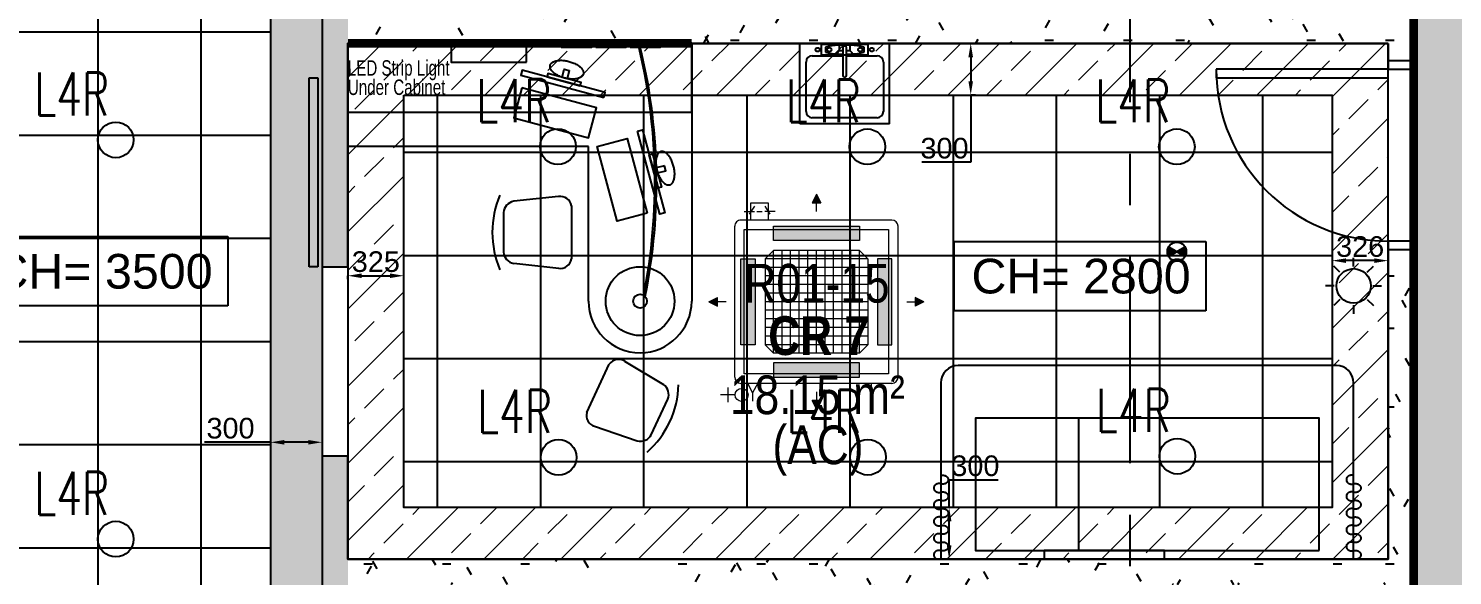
# Model space of a CAD drawing. Header units: millimetres. Extents: x -92759 to 184353, y -15225 to 86714.
# Drawn here: x -59541 to -51258, y 64246 to 67428 of the extents above; entities that cross this region are included whole.
import ezdxf

# ---------------------------------------------------------------- set-up
doc = ezdxf.new("R2010")
doc.units = ezdxf.units.MM
for name, pattern in [('HIDDEN', [0.375, 0.25, -0.125]), ('IDA - Grid Line', [2100, 1200, -300, 300, -300]), ('IMPORT-ACAD_ISO12W100', [3150, 1800, -450, 0, -450, 0, -450])]:
    doc.linetypes.add(name, pattern=pattern)
doc.layers.get('Defpoints').update_dxf_attribs({"color": 8})
for name, color, linetype in [('0-1', 9, 'Continuous'), ('0-Motion Sensor', 1, 'Continuous'), ('A-_DOOR----_E', 8, 'Continuous'), ('A-_ROOMNAME_A', 8, 'Continuous'), ('A-_WALL----_H-1', 9, 'Continuous'), ('A-_WALLPRTN_E', 8, 'Continuous'), ('A-PATT-CONC', 8, 'Continuous'), ('AAG_Dimension', 7, 'Continuous'), ('E-_LITG _ CKT -DB', 1, 'HIDDEN'), ('E-legend', 1, 'Continuous'), ('HF', 7, 'Continuous'), ('HF Text', 7, 'Continuous'), ('M-ACMV_FCU', 5, 'Continuous'), ('PDF_M-_ACON----_E-N', 7, 'Continuous')]:
    doc.layers.add(name, color=color, linetype=linetype)
for name, color, linetype, true_color in [('1599_FURN_RHH_BLK8 _NEW__1ST STY_dwg _2_-1', 7, 'Continuous', 0xaaaaaa), ('A-_DETA----_E-6', 7, 'Continuous', 0x969696), ('A-_DETA----_ED-2', 1, 'Continuous', 0xff0000), ('A-_FURN--1', 7, 'Continuous', 0xaaaaaa), ('A-_FURN--2', 7, 'IMPORT-ACAD_ISO12W100', 0xaaaaaa), ('A-_FURN--3', 7, 'Continuous', 0xaaaaaa), ('A-_FURN--4', 7, 'Continuous', 0xaaaaaa), ('A-_FURN_HIDDEN-1', 7, 'Continuous', 0xaaaaaa), ('CURTAIN-1', 7, 'Continuous', 0xaaaaaa), ('E-_FIREALAM_E-1', 1, 'Continuous', 0xff0000), ('S-_ANOTGRID_E-1', 9, 'IDA - Grid Line', 0x808080)]:
    doc.layers.add(name, color=color, linetype=linetype, true_color=true_color)
for name, color, linetype, lineweight in [('A--', 134, '500-1-RP', 25), ('HFI 9MM FPB', 94, 'Continuous', 5), ('M-ACMV_CDP', 190, 'DRAIN_PIPE', 25), ('M-ACMV_FCU-1', 86, 'Continuous', 9), ('M-ACMV_PWR', 1, 'REFRIGERANT', 25), ('M-ACMV_REF_PIPE', 134, '500-1-RP', 25), ('M-ACMV_VCD', 7, 'Continuous', 25)]:
    doc.layers.add(name, color=color, linetype=linetype, lineweight=lineweight)
doc.styles.add('Arial', font='arial.ttf')
doc.styles.add('Arial Narrow_2', font='ARIALN.TTF', dxfattribs={"height": 225})
doc.styles.add('Arial Narrow_B_1', font='ARIALNB.TTF', dxfattribs={"height": 300})
doc.styles.add('Arial_4', font='arial.ttf', dxfattribs={"height": 1.8})
doc.styles.add('Simplex', font='simplex_.ttf', dxfattribs={"width": 0.7, "height": 450})
doc.styles.get("Standard").update_dxf_attribs({"font": 'arial.ttf'})
doc.linetypes.add('500-1-RP', pattern='A,0.75,-0.5,0.75,-0.5,0.75,-0.5,0.75,-1.7,["RP",Standard,S=1,R=0,X=-1,Y=-0.5],-1.7', length=7.9)
doc.linetypes.add('DRAIN_PIPE', pattern='A,0.5,-0.2,["D",Standard,S=0.1,R=0,X=-0.1,Y=-0.05],-0.25', length=0.95)
doc.linetypes.add('REFRIGERANT', pattern='A,15,-5.08,["R",Standard,S=2.54,R=0,X=-2.54,Y=-1.27],-5.08', length=25.16)
doc.dimstyles.get("Standard").update_dxf_attribs({"dimtxt": 0.18, "dimasz": 0.18, "dimexe": 0.18, "dimexo": 0.0625, "dimgap": 0.09, "dimtad": 0, "dimtih": 1, "dimtoh": 1, "dimdec": 4, "dimzin": 0, "dimdsep": 46, "dimtxsty": 'Standard', "dimcen": 0.09, "dimadec": 0, "dimazin": 0, "dimtfac": 1, "dimtdec": 4, "dimtofl": 0, "dimtmove": 0, "dimatfit": 3, "dimfxl": 1, "dimtolj": 1, "dimtzin": 0, "dimarcsym": 0})
pattern_1 = [(0, (-11870.95, 40538.29), (609.6, 152.4), [50.292, -406.908, 50.292, -406.908, -2438.4]), (0, (-11870.95, 40538.29), (609.6, 152.4), [-914.4, 50.292, -864.108, 50.292, -406.908, -1066.8]), (0, (-11870.95, 40538.29), (609.6, 152.4), [-2286, 50.292, -254.508, 50.292, -711.708]), (120, (-11642.35, 40614.49), (-436.7823, 451.7291), [50.292, -406.908, 50.292, -406.908, -2438.4]), (120, (-11642.35, 40614.49), (-436.7823, 451.7291), [-914.4, 50.292, -864.108, 50.292, -406.908, -1066.8]), (120, (-11642.35, 40614.49), (-436.7823, 451.7291), [-2286, 50.292, -254.508, 50.292, -711.708]), (240, (-11566.15, 40919.29), (-172.8177, -604.1291), [50.292, -406.908, 50.292, -406.908, -2438.4]), (240, (-11566.15, 40919.29), (-172.8177, -604.1291), [-914.4, 50.292, -864.108, 50.292, -406.908, -1066.8]), (240, (-11566.15, 40919.29), (-172.8177, -604.1291), [-2286, 50.292, -254.508, 50.292, -711.708])]

# ---------------------------------------------------------------- blocks, each defined once
blk = doc.blocks.new('IDA - Strobe Light - IDA - Strobe Light-8826107-BLK8_RHH_1ST STOREY PLAN')
at = {"layer": 'A-_DETA----_ED-2'}
for p, q in [((0, 312.5), (0, 362.5)), ((-79.5, 279.5), (-114.9, 314.9)), ((79.5, 279.5), (114.9, 314.9)), ((-112.5, 200), (-162.5, 200)), ((112.5, 200), (162.5, 200)), ((-79.5, 120.5), (-114.9, 85.1)), ((0, 87.5), (0, 37.5)), ((79.5, 120.5), (114.9, 85.1))]:
    blk.add_line(p, q, dxfattribs=at)
blk.add_circle((0, 200), 100, dxfattribs=at)
blk = doc.blocks.new('IDA - F - Single - Swing1 - 1100L X 2200H -TD-03-10510367-BLK8_RHH_1ST STOREY PLAN')
at = {"layer": 'A-_DOOR----_E'}
for p, q in [((500, 1075), (450, 1075)), ((450, 1075), (450, 75)), ((500, 75), (500, 1075)), ((-500, 75), (-550, 75)), ((-500, -75), (-500, 75)), ((450, 75), (500, 75)), ((550, 75), (500, 75)), ((500, 75), (500, -75)), ((-550, -75), (-500, -75)), ((500, -75), (550, -75))]:
    blk.add_line(p, q, dxfattribs=at)
blk.add_arc((500, 75), 1000, 90, 180, dxfattribs=at)
blk = doc.blocks.new('One-Pane_Sliding_Door_4854 - B8-SD04 1100x2200-10511347-BLK8_RHH_1ST STOREY PLAN')
at = {"layer": 'A-_DOOR----_E'}
for p, q in [((-1650, -150), (-1650, -100)), ((-1650, -100), (-550, -100)), ((-550, -150), (-1650, -150)), ((-550, -100), (-550, -150))]:
    blk.add_line(p, q, dxfattribs=at)
blk = doc.blocks.new('1599_FURN_RHH_BLK8 _NEW__1ST STY_dwg_CURTAIN-10346288-BLK8_RHH_1ST STOREY PLAN')
at = {"layer": 'CURTAIN-1'}
for points, weights in [([(364562.6, -316988.1), (364557, -316988.1), (364551.8, -316989.6)], [1, 0.931303290714, 0.894831553285]), ([(364593.9, -317013.9), (364593.9, -316988.1), (364562.6, -316988.1)], [1, 0.707106781187, 1]), ([(364509.6, -317062.5), (364509.6, -317036.7), (364540.9, -317036.7)], [1, 0.707106781187, 1]), ([(364540.9, -317088.4), (364509.6, -317088.4), (364509.6, -317062.5)], [1, 0.707106781187, 1]), ([(364540.9, -317036.7), (364546.5, -317036.7), (364551.8, -317038.2)], [1, 0.931303290589, 0.894831553152]), ([(364551.8, -317038.2), (364557, -317039.8), (364562.6, -317039.8)], [0.894831553151, 0.931303290588, 1]), ([(364562.6, -317039.8), (364593.9, -317039.8), (364593.9, -317013.9)], [1, 0.707106781187, 1]), ([(364509.6, -317159.7), (364509.6, -317133.8), (364540.9, -317133.8)], [1, 0.707106781187, 1]), ([(364540.9, -317185.6), (364509.6, -317185.6), (364509.6, -317159.7)], [1, 0.707106781187, 1]), ([(364551.8, -317086.8), (364546.5, -317088.4), (364540.9, -317088.4)], [0.894831553149, 0.931303290586, 1]), ([(364540.9, -317133.8), (364546.5, -317133.8), (364551.8, -317135.4)], [1, 0.931303290587, 0.894831553151]), ([(364562.6, -317085.3), (364557, -317085.3), (364551.8, -317086.8)], [1, 0.931303290589, 0.894831553152]), ([(364551.8, -317135.4), (364557, -317137), (364562.6, -317137)], [0.894831553149, 0.931303290586, 1]), ([(364593.9, -317111.1), (364593.9, -317085.3), (364562.6, -317085.3)], [1, 0.707106781187, 1]), ([(364562.6, -317137), (364593.9, -317137), (364593.9, -317111.1)], [1, 0.707106781187, 1]), ([(364509.6, -317256.9), (364509.6, -317231), (364540.9, -317231)], [1, 0.707106781187, 1]), ([(364551.8, -317184), (364546.5, -317185.6), (364540.9, -317185.6)], [0.89483155315, 0.931303290587, 1]), ([(364540.9, -317231), (364546.5, -317231), (364551.8, -317232.6)], [1, 0.931303290587, 0.894831553151]), ([(364562.6, -317182.4), (364557, -317182.4), (364551.8, -317184)], [1, 0.931303290587, 0.894831553151]), ([(364551.8, -317232.6), (364557, -317234.2), (364562.6, -317234.2)], [0.89483155315, 0.931303290586, 1]), ([(364593.9, -317208.3), (364593.9, -317182.4), (364562.6, -317182.4)], [1, 0.707106781187, 1]), ([(364562.6, -317234.2), (364593.9, -317234.2), (364593.9, -317208.3)], [1, 0.707106781187, 1]), ([(364540.9, -317282.8), (364509.6, -317282.8), (364509.6, -317256.9)], [1, 0.707106781187, 1]), ([(364509.6, -317354.1), (364509.6, -317328.2), (364540.9, -317328.2)], [1, 0.707106781187, 1]), ([(364551.8, -317281.2), (364546.5, -317282.8), (364540.9, -317282.8)], [0.894831553151, 0.931303290587, 1]), ([(364540.9, -317328.2), (364546.5, -317328.2), (364551.8, -317329.8)], [1, 0.931303290716, 0.894831553287]), ([(364562.6, -317279.6), (364557, -317279.6), (364551.8, -317281.2)], [1, 0.931303290588, 0.894831553151]), ([(364593.9, -317305.5), (364593.9, -317279.6), (364562.6, -317279.6)], [1, 0.707106781187, 1]), ([(364562.6, -317331.4), (364593.9, -317331.4), (364593.9, -317305.5)], [1, 0.707106781187, 1]), ([(364540.9, -317380), (364509.6, -317380), (364509.6, -317354.1)], [1, 0.707106781187, 1]), ([(364551.8, -317378.4), (364546.5, -317380), (364540.9, -317380)], [0.894831553151, 0.931303290587, 1]), ([(364551.8, -317329.8), (364557, -317331.4), (364562.6, -317331.4)], [0.89483155315, 0.931303290587, 1]), ([(364562.6, -317376.8), (364557, -317376.8), (364551.8, -317378.4)], [1, 0.931303290587, 0.89483155315]), ([(364593.9, -317402.7), (364593.9, -317376.8), (364562.6, -317376.8)], [1, 0.707106781187, 1]), ([(364562.6, -317428.6), (364593.9, -317428.6), (364593.9, -317402.7)], [1, 0.707106781187, 1]), ([(364509.6, -317451.3), (364509.6, -317425.4), (364540.9, -317425.4)], [1, 0.707106781187, 1]), ([(364540.9, -317477.2), (364509.6, -317477.2), (364509.6, -317451.3)], [1, 0.707106781187, 1]), ([(364540.9, -317425.4), (364546.5, -317425.4), (364551.8, -317427)], [1, 0.931303290587, 0.894831553151]), ([(364551.8, -317475.6), (364546.5, -317477.2), (364540.9, -317477.2)], [0.894831553151, 0.931303290587, 1]), ([(364551.8, -317427), (364557, -317428.6), (364562.6, -317428.6)], [0.89483155315, 0.931303290587, 1])]:
    blk.add_rational_spline(points, weights, degree=2, dxfattribs=at)
blk = doc.blocks.new('1599_FURN_RHH_BLK8 _NEW__1ST STY_dwg_CURTAIN-10346287-BLK8_RHH_1ST STOREY PLAN')
at = {"layer": 'CURTAIN-1'}
for points, weights in [([(364562.6, -316988.1), (364557, -316988.1), (364551.8, -316989.6)], [1, 0.931303290714, 0.894831553285]), ([(364593.9, -317013.9), (364593.9, -316988.1), (364562.6, -316988.1)], [1, 0.707106781187, 1]), ([(364509.6, -317062.5), (364509.6, -317036.7), (364540.9, -317036.7)], [1, 0.707106781187, 1]), ([(364540.9, -317088.4), (364509.6, -317088.4), (364509.6, -317062.5)], [1, 0.707106781187, 1]), ([(364540.9, -317036.7), (364546.5, -317036.7), (364551.8, -317038.2)], [1, 0.931303290589, 0.894831553152]), ([(364551.8, -317038.2), (364557, -317039.8), (364562.6, -317039.8)], [0.894831553151, 0.931303290588, 1]), ([(364562.6, -317039.8), (364593.9, -317039.8), (364593.9, -317013.9)], [1, 0.707106781187, 1]), ([(364509.6, -317159.7), (364509.6, -317133.8), (364540.9, -317133.8)], [1, 0.707106781187, 1]), ([(364540.9, -317185.6), (364509.6, -317185.6), (364509.6, -317159.7)], [1, 0.707106781187, 1]), ([(364551.8, -317086.8), (364546.5, -317088.4), (364540.9, -317088.4)], [0.894831553149, 0.931303290586, 1]), ([(364540.9, -317133.8), (364546.5, -317133.8), (364551.8, -317135.4)], [1, 0.931303290587, 0.894831553151]), ([(364562.6, -317085.3), (364557, -317085.3), (364551.8, -317086.8)], [1, 0.931303290589, 0.894831553152]), ([(364551.8, -317135.4), (364557, -317137), (364562.6, -317137)], [0.894831553149, 0.931303290586, 1]), ([(364593.9, -317111.1), (364593.9, -317085.3), (364562.6, -317085.3)], [1, 0.707106781187, 1]), ([(364562.6, -317137), (364593.9, -317137), (364593.9, -317111.1)], [1, 0.707106781187, 1]), ([(364509.6, -317256.9), (364509.6, -317231), (364540.9, -317231)], [1, 0.707106781187, 1]), ([(364551.8, -317184), (364546.5, -317185.6), (364540.9, -317185.6)], [0.89483155315, 0.931303290587, 1]), ([(364540.9, -317231), (364546.5, -317231), (364551.8, -317232.6)], [1, 0.931303290587, 0.894831553151]), ([(364562.6, -317182.4), (364557, -317182.4), (364551.8, -317184)], [1, 0.931303290587, 0.894831553151]), ([(364551.8, -317232.6), (364557, -317234.2), (364562.6, -317234.2)], [0.89483155315, 0.931303290586, 1]), ([(364593.9, -317208.3), (364593.9, -317182.4), (364562.6, -317182.4)], [1, 0.707106781187, 1]), ([(364562.6, -317234.2), (364593.9, -317234.2), (364593.9, -317208.3)], [1, 0.707106781187, 1]), ([(364540.9, -317282.8), (364509.6, -317282.8), (364509.6, -317256.9)], [1, 0.707106781187, 1]), ([(364509.6, -317354.1), (364509.6, -317328.2), (364540.9, -317328.2)], [1, 0.707106781187, 1]), ([(364551.8, -317281.2), (364546.5, -317282.8), (364540.9, -317282.8)], [0.894831553151, 0.931303290587, 1]), ([(364540.9, -317328.2), (364546.5, -317328.2), (364551.8, -317329.8)], [1, 0.931303290716, 0.894831553287]), ([(364562.6, -317279.6), (364557, -317279.6), (364551.8, -317281.2)], [1, 0.931303290588, 0.894831553151]), ([(364593.9, -317305.5), (364593.9, -317279.6), (364562.6, -317279.6)], [1, 0.707106781187, 1]), ([(364562.6, -317331.4), (364593.9, -317331.4), (364593.9, -317305.5)], [1, 0.707106781187, 1]), ([(364540.9, -317380), (364509.6, -317380), (364509.6, -317354.1)], [1, 0.707106781187, 1]), ([(364551.8, -317378.4), (364546.5, -317380), (364540.9, -317380)], [0.894831553151, 0.931303290587, 1]), ([(364551.8, -317329.8), (364557, -317331.4), (364562.6, -317331.4)], [0.89483155315, 0.931303290587, 1]), ([(364562.6, -317376.8), (364557, -317376.8), (364551.8, -317378.4)], [1, 0.931303290587, 0.89483155315]), ([(364593.9, -317402.7), (364593.9, -317376.8), (364562.6, -317376.8)], [1, 0.707106781187, 1]), ([(364562.6, -317428.6), (364593.9, -317428.6), (364593.9, -317402.7)], [1, 0.707106781187, 1]), ([(364509.6, -317451.3), (364509.6, -317425.4), (364540.9, -317425.4)], [1, 0.707106781187, 1]), ([(364540.9, -317477.2), (364509.6, -317477.2), (364509.6, -317451.3)], [1, 0.707106781187, 1]), ([(364540.9, -317425.4), (364546.5, -317425.4), (364551.8, -317427)], [1, 0.931303290587, 0.894831553151]), ([(364551.8, -317475.6), (364546.5, -317477.2), (364540.9, -317477.2)], [0.894831553151, 0.931303290587, 1]), ([(364551.8, -317427), (364557, -317428.6), (364562.6, -317428.6)], [0.89483155315, 0.931303290587, 1])]:
    blk.add_rational_spline(points, weights, degree=2, dxfattribs=at)
blk = doc.blocks.new('1599_FURN_RHH_BLK8 _NEW__1ST STY_dwg _2_-10346281-BLK8_RHH_1ST STOREY PLAN')
at = {"layer": 'A-_DETA----_E-6'}
for p, q in [((-19576.1, -12468), (-19576.1, -12000)), ((-19576.1, -12000), (-19054.1, -12000)), ((-19450.1, -12004.5), (-19180.1, -12004.5)), ((-19450.1, -12067.5), (-19450.1, -12004.5)), ((-19180.1, -12004.5), (-19180.1, -12067.5)), ((-19054.1, -12468), (-19054.1, -12000)), ((-19504.1, -12072), (-19326.6, -12072)), ((-19180.1, -12067.5), (-19450.1, -12067.5)), ((-19427.6, -12021.5), (-19427.6, -12050.5)), ((-19346.3, -12039.7), (-19346.3, -12013.8)), ((-19326.9, -12042.1), (-19344.4, -12042.1)), ((-19326.6, -12024.6), (-19326.6, -12186.6)), ((-19313.1, -12015.6), (-19317.6, -12015.6)), ((-19304.1, -12186.6), (-19304.1, -12024.6)), ((-19285.9, -12042.1), (-19304.1, -12042.1)), ((-19304.1, -12072), (-19126.1, -12072)), ((-19283.9, -12039.7), (-19283.9, -12013.8)), ((-19202.6, -12050.5), (-19202.6, -12021.5)), ((-19540.1, -12396), (-19540.1, -12108)), ((-19090.1, -12108), (-19090.1, -12396)), ((-19317.6, -12195.6), (-19313.1, -12195.6)), ((-19054.1, -12468), (-19576.1, -12468)), ((-19126.1, -12432), (-19504.1, -12432))]:
    blk.add_line(p, q, dxfattribs=at)
for centre, radius in [((-19472.6, -12036), 11.4), ((-19405.1, -12036), 12.3), ((-19225.1, -12036), 12.3), ((-19157.6, -12036), 11.4)]:
    blk.add_circle(centre, radius, dxfattribs=at)
for centre, radius, start, end in [((-19315.1, -12690.8), 681.5, 90, 94.68764), ((-19315.1, -12690.8), 681.5, 85.31236, 90), ((-19504.1, -12108), 36, 90, 180), ((-19381.9, -12161.7), 147.4, 101.19751, 108.04567), ((-19381.9, -11910.3), 147.4, 251.95433, 258.80249), ((-19341.9, -12363.9), 353.6, 94.68764, 101.19751), ((-19341.9, -11708.1), 353.6, 258.80249, 265.31236), ((-19315.1, -11381.2), 681.5, 265.31236, 269.02956), ((-19335.1, -12066.2), 25.7, 118.44135, 161.98534), ((-19317.6, -12024.6), 9, 90, 180), ((-19313.1, -12024.6), 9, 0, 90), ((-19315.1, -11381.2), 681.5, 270.92126, 274.68764), ((-19295.1, -12066.2), 25.7, 18.01466, 61.55865), ((-19288.3, -12363.9), 353.6, 78.80249, 85.31236), ((-19288.3, -11708.1), 353.6, 274.68764, 281.19751), ((-19248.3, -12161.7), 147.4, 71.95433, 78.80249), ((-19248.3, -11910.3), 147.4, 281.19751, 288.04567), ((-19126.1, -12108), 36, 0, 90), ((-19317.6, -12186.6), 9, 180, 270), ((-19313.1, -12186.6), 9, 270, 0), ((-19504.1, -12396), 36, 180, 270), ((-19126.1, -12396), 36, 270, 0)]:
    blk.add_arc(centre, radius, start, end, dxfattribs=at)
at = {"layer": 'A-_FURN--1', "flags": 128}
for points in [[(-20963.5, -12024.1), (-20963.5, -11999.1), (-20788.5, -11999.1), (-20788.5, -12024.1)], [(-20763.5, -12024.1), (-20763.5, -11999.1), (-20588.5, -11999.1), (-20588.5, -12024.1)], [(-20563.5, -12024.1), (-20563.5, -11999.1), (-20388.5, -11999.1), (-20388.5, -12024.1)]]:
    blk.add_lwpolyline(points, close=True, dxfattribs=at)
at = {"layer": 'A-_FURN--2'}
blk.add_line((-17955.1, -14179.1), (-17955.1, -14949.1), dxfattribs=at)
at = {"layer": 'A-_FURN--3', "flags": 128}
for points in [[(-21165.1, -12109.1), (-21165.1, -11999.1), (-21605.1, -11999.1), (-21605.1, -12109.1)], [(-21193.2, -12258.7), (-21239.8, -12432.6), (-20805.1, -12549.1), (-20758.5, -12375.2)], [(-20464.8, -12987.1), (-20638.6, -13033.7), (-20755.1, -12599.1), (-20581.2, -12552.5)]]:
    blk.add_lwpolyline(points, close=True, dxfattribs=at)
at = {"layer": 'A-_FURN--3'}
for radius in [200, 40]:
    blk.add_circle((-20505.1, -13499.1), radius, dxfattribs=at)
for centre, radius, start, end in [((-23817.2, -12807.1), 3397.5, 348.83263, 13.75823), ((-23727.2, -12810.4), 3317.9, 348.50219, 14.15461)]:
    blk.add_arc(centre, radius, start, end, dxfattribs=at)
at = {"layer": 'A-_FURN--4'}
for p, q in [((-20205.1, -11999.1), (-22205.1, -11999.1)), ((-22205.1, -11999.1), (-22205.1, -12399.1)), ((-22205.1, -11999.1), (-20205.1, -11999.1)), ((-22205.1, -12599.1), (-22205.1, -11999.1)), ((-20205.1, -12399.1), (-20205.1, -11999.1)), ((-20205.1, -11999.1), (-20205.1, -12599.1)), ((-22205.1, -12399.1), (-20205.1, -12399.1)), ((-20805.1, -12599.1), (-22205.1, -12599.1)), ((-20805.1, -13499.1), (-20805.1, -12599.1)), ((-20205.1, -12599.1), (-20205.1, -13499.1)), ((-20979.4, -12890.2), (-21240.6, -12918.2)), ((-21299.5, -12984.1), (-21299.5, -13214.1)), ((-20905.1, -12944.4), (-20905.1, -13253.8)), ((-20977.5, -13308.2), (-21240.6, -13280)), ((-20814.9, -14146.5), (-20684.2, -13866.1)), ((-20595.6, -13847.4), (-20369, -13984.1)), ((-20440.7, -14277.2), (-20343.5, -14068.8)), ((-20770.5, -14227), (-20521.9, -14312))]:
    blk.add_line(p, q, dxfattribs=at)
at = {"layer": 'A-_FURN--4', "flags": 128}
for points in [[(-20716.2, -12314.1), (-20708.5, -12285.1), (-21191.4, -12155.7), (-21199.2, -12184.6)], [(-20853.4, -12246.3), (-20848.2, -12226.9), (-21041.4, -12175.2), (-21046.6, -12194.5)], [(-20917.4, -12156.6), (-20930.3, -12204.9), (-20959.3, -12197.2), (-20946.3, -12148.9)], [(-20520.1, -12510.2), (-20491.1, -12502.4), (-20361.7, -12985.4), (-20390.7, -12993.2)], [(-20452.3, -12647.3), (-20433, -12642.2), (-20381.2, -12835.3), (-20400.5, -12840.5)], [(-20362.7, -12711.3), (-20411, -12724.3), (-20403.2, -12753.2), (-20354.9, -12740.3)], [(-16555.1, -14949.1), (-16555.1, -14179.1), (-18555.1, -14179.1), (-18555.1, -14949.1)], [(-18155.1, -14999.1), (-17455.1, -14999.1), (-17455.1, -14949.1), (-18155.1, -14949.1)]]:
    blk.add_lwpolyline(points, close=True, dxfattribs=at)
at = {"layer": 'A-_FURN--4'}
for centre, radius, start, end in [((-20817.4, -13099.1), 547.7, 156.66493, 203.33507), ((-21228, -12988.7), 71.6, 100.11571, 176.30497), ((-20970, -12955.2), 65.8, 9.51542, 98.26494), ((-21228, -13209.4), 71.6, 183.69503, 259.88429), ((-20970, -13242.9), 65.8, 261.73506, 350.48458), ((-20505.1, -13499.1), 300, 180, 0), ((-20630, -13903.4), 65.8, 56.73506, 145.48458), ((-20829, -13969.2), 547.7, 311.66493, 358.33507), ((-20410.2, -14042.7), 71.6, 338.69503, 54.88429), ((-20751.6, -14164.1), 65.8, 164.51542, 253.26494), ((-20503.5, -14242.8), 71.6, 255.11571, 331.30497)]:
    blk.add_arc(centre, radius, start, end, dxfattribs=at)
for points in [[(-20944.8, -12201.1), (-21041.4, -12175.2), (-21028.4, -12126.9)], [(-21028.4, -12126.9), (-21015.5, -12078.6), (-20918.9, -12104.5)], [(-20918.9, -12104.5), (-20822.3, -12130.3), (-20835.3, -12178.6)], [(-20835.3, -12178.6), (-20848.2, -12226.9), (-20944.8, -12201.1)], [(-20384.7, -12629.2), (-20433, -12642.2), (-20407.1, -12738.8)], [(-20310.5, -12712.9), (-20336.4, -12616.3), (-20384.7, -12629.2)], [(-20407.1, -12738.8), (-20381.2, -12835.3), (-20332.9, -12822.4)], [(-20332.9, -12822.4), (-20284.6, -12809.5), (-20310.5, -12712.9)]]:
    blk.add_rational_spline(points, [1, 0.707106781187, 1], degree=2, dxfattribs=at)
at = {"layer": 'A-_FURN_HIDDEN-1'}
for p, q in [((-16455.1, -13874.1), (-18655.1, -13874.1)), ((-18755.1, -13974.1), (-18755.1, -14999.1)), ((-16355.1, -14999.1), (-16355.1, -13974.1))]:
    blk.add_line(p, q, dxfattribs=at)
for centre, start, end in [((-18655.1, -13974.1), 90, 180), ((-16455.1, -13974.1), 0, 90)]:
    blk.add_arc(centre, 100, start, end, dxfattribs=at)
at = {"rotation": 180}
blk.add_blockref('1599_FURN_RHH_BLK8 _NEW__1ST STY_dwg_CURTAIN-10346287-BLK8_RHH_1ST STOREY PLAN', (345796.7, -331988.7), dxfattribs=at)
at = {"extrusion": (0, 0, -1), "zscale": -1, "rotation": 180}
blk.add_blockref('1599_FURN_RHH_BLK8 _NEW__1ST STY_dwg_CURTAIN-10346288-BLK8_RHH_1ST STOREY PLAN', (380906.9, -331988.7), dxfattribs=at)
blk = doc.blocks.new('A$Cb2bf8f38')
at = {"layer": 'A-_WALL----_H-1'}
h = blk.add_hatch(dxfattribs=at)
h.set_pattern_fill('FP_1', color=256, style=0, pattern_type=2)
h.set_pattern_definition(pattern_1)
h.paths.add_polyline_path([(-14900, 23250), (-14750, 23250), (-14750, 23650), (-14900, 23650)])
h.paths.add_polyline_path([(-14900, 25250), (-14750, 25250), (-14750, 26100), (-14900, 26100)])
h.paths.add_polyline_path([(-14750, 27200), (-14750, 29950), (-14900, 29950), (-14900, 27200), (-14825, 27200)])
h.paths.add_polyline_path([(-14900, 31050), (-14750, 31050), (-14750, 32400), (-14900, 32400)])
h.paths.add_polyline_path([(-14750, 33500), (-14750, 35550), (-14900, 35550), (-14900, 33500), (-14825, 33500)])
h.paths.add_polyline_path([(-14750, 36650), (-14750, 38300), (-14900, 38300), (-14900, 36650), (-14825, 36650)])
h.paths.add_polyline_path([(-14900, 40300), (-14750, 40300), (-14750, 40500), (-14900, 40500)])
h = blk.add_hatch(dxfattribs=at)
h.set_pattern_fill('FP_1', color=256, style=0, pattern_type=2)
h.set_pattern_definition(pattern_1)
h.paths.add_polyline_path([(-8624, 25500), (-8549, 25500), (-8549, 27300), (-8699, 27300), (-8699, 25500)])
h.paths.add_polyline_path([(-8624, 28400), (-8549, 28400), (-8549, 28750), (-8699, 28750), (-8699, 28400)])
h.paths.add_polyline_path([(-8549, 29850), (-8549, 33600), (-8699, 33600), (-8699, 29850), (-8624, 29850)])
h.paths.add_polyline_path([(-8699, 34700), (-8549, 34700), (-8549, 36750), (-8699, 36750), (-8699, 34800)])
h.paths.add_polyline_path([(-8624, 37850), (-8549, 37850), (-8549, 38100), (-8699, 38100), (-8699, 37850)])
h = blk.add_hatch(dxfattribs=at)
h.set_pattern_fill('FP_1', color=256, style=0, pattern_type=2)
h.set_pattern_definition(pattern_1)
h.paths.add_polyline_path([(-14750, 34800), (-8699, 34800), (-8699, 34950), (-14750, 34950)])
h = blk.add_hatch(dxfattribs=at)
h.set_pattern_fill('FP_1', color=256, style=0, pattern_type=2)
h.set_pattern_definition(pattern_1)
h.paths.add_polyline_path([(-8699, 31650), (-8699, 31800), (-14750, 31800), (-14750, 31650), (-11218.1, 31650)])
at = {"layer": 'A-_DETA----_E-6'}
for p, q in [((-12121, 34332), (-12121, 34800)), ((-12121, 34800), (-11599, 34800)), ((-11995, 34795.5), (-11725, 34795.5)), ((-11995, 34732.5), (-11995, 34795.5)), ((-11725, 34795.5), (-11725, 34732.5)), ((-11599, 34332), (-11599, 34800)), ((-12049, 34728), (-11871.5, 34728)), ((-11725, 34732.5), (-11995, 34732.5)), ((-11972.5, 34778.5), (-11972.5, 34749.5)), ((-11891.2, 34760.3), (-11891.2, 34786.2)), ((-11871.8, 34757.9), (-11889.3, 34757.9)), ((-11871.5, 34775.4), (-11871.5, 34613.4)), ((-11858, 34784.4), (-11862.5, 34784.4)), ((-11849, 34613.4), (-11849, 34775.4)), ((-11830.8, 34757.9), (-11849, 34757.9)), ((-11849, 34728), (-11671, 34728)), ((-11828.8, 34760.3), (-11828.8, 34786.2)), ((-11747.5, 34749.5), (-11747.5, 34778.5)), ((-12085, 34404), (-12085, 34692)), ((-11635, 34692), (-11635, 34404)), ((-11862.5, 34604.4), (-11858, 34604.4)), ((-11599, 34332), (-12121, 34332)), ((-11671, 34368), (-12049, 34368))]:
    blk.add_line(p, q, dxfattribs=at)
for centre, radius in [((-12017.5, 34764), 11.4), ((-11950, 34764), 12.3), ((-11770, 34764), 12.3), ((-11702.5, 34764), 11.4)]:
    blk.add_circle(centre, radius, dxfattribs=at)
for centre, radius, start, end in [((-11860, 34109.2), 681.5, 90, 94.68764), ((-11860, 34109.2), 681.5, 85.31236, 90), ((-12049, 34692), 36, 90, 180), ((-11926.8, 34638.3), 147.4, 101.19751, 108.04567), ((-11926.8, 34889.7), 147.4, 251.95433, 258.80249), ((-11886.8, 34436.1), 353.6, 94.68764, 101.19751), ((-11886.8, 35091.9), 353.6, 258.80249, 265.31236), ((-11860, 35418.8), 681.5, 265.31236, 269.02956), ((-11880, 34733.8), 25.7, 118.44135, 161.98534), ((-11862.5, 34775.4), 9, 90, 180), ((-11858, 34775.4), 9, 0, 90), ((-11860, 35418.8), 681.5, 270.92126, 274.68764), ((-11840, 34733.8), 25.7, 18.01466, 61.55865), ((-11833.2, 34436.1), 353.6, 78.80249, 85.31236), ((-11833.2, 35091.9), 353.6, 274.68764, 281.19751), ((-11793.2, 34638.3), 147.4, 71.95433, 78.80249), ((-11793.2, 34889.7), 147.4, 281.19751, 288.04567), ((-11671, 34692), 36, 0, 90), ((-11862.5, 34613.4), 9, 180, 270), ((-11858, 34613.4), 9, 270, 0), ((-12049, 34404), 36, 180, 270), ((-11671, 34404), 36, 270, 0)]:
    blk.add_arc(centre, radius, start, end, dxfattribs=at)
at = {"layer": 'A-_WALLPRTN_E'}
for p, q in [((-8549, 34700), (-8549, 36750)), ((-14900, 35550), (-14900, 33500)), ((-14750, 33500), (-14750, 34800)), ((-14750, 34800), (-8699, 34800)), ((-8699, 34800), (-8699, 34700)), ((-8699, 34700), (-8549, 34700)), ((-8699, 33600), (-8699, 31800)), ((-8549, 33600), (-8699, 33600)), ((-8549, 29850), (-8549, 33600)), ((-14900, 33500), (-14750, 33500)), ((-14900, 32400), (-14900, 31050)), ((-14750, 32400), (-14900, 32400)), ((-14750, 31800), (-14750, 32400)), ((-8699, 31800), (-14750, 31800))]:
    blk.add_line(p, q, dxfattribs=at)
at = {"layer": 'S-_ANOTGRID_E-1'}
blk.add_line((-10200, -20141.4), (-10200, 53272.8), dxfattribs=at)
at = {"layer": '1599_FURN_RHH_BLK8 _NEW__1ST STY_dwg _2_-1'}
blk.add_blockref('1599_FURN_RHH_BLK8 _NEW__1ST STY_dwg _2_-10346281-BLK8_RHH_1ST STOREY PLAN', (7455.1, 46800), dxfattribs=at)
at = {"layer": 'A-_DOOR----_E'}
for name, p, rotation in [('IDA - F - Single - Swing1 - 1100L X 2200H -TD-03-10510367-BLK8_RHH_1ST STOREY PLAN', (-8624, 34150), 89.99999999999991), ('One-Pane_Sliding_Door_4854 - B8-SD04 1100x2200-10511347-BLK8_RHH_1ST STOREY PLAN', (-14825, 32950), 269.9999999999999)]:
    blk.add_blockref(name, p, dxfattribs=dict(at, rotation=rotation))
at = {"layer": 'E-_FIREALAM_E-1', "rotation": 89.99999999999858}
blk.add_blockref('IDA - Strobe Light - IDA - Strobe Light-8826107-BLK8_RHH_1ST STOREY PLAN', (-8700, 33390), dxfattribs=at)
at = {"layer": 'A-_ROOMNAME_A', "char_height": 225, "attachment_point": 1}
for s, insert, width, style in [('R01-15', (-12443.6, 33517.5), 1058.227, 'Arial Narrow_2'), ('CR 7', (-12304.9, 33212.8), 721.519, 'Arial Narrow_B_1'), ('18.15 m²', (-12527.6, 32868.7), 1262.658, 'Arial Narrow_2'), ('(AC)', (-12280.1, 32577.7), 661.392, 'Arial Narrow_2')]:
    blk.add_mtext(s, dxfattribs=dict(at, insert=insert, width=width, style=style))
blk = doc.blocks.new('*D596')
at = {"layer": 'AAG_Dimension', "color": 0, "lineweight": -2, "transparency": 16777216}
for p, q in [((-3329, 491941.6), (-3713.7, 491941.6)), ((-3329, 491995.1), (-3329, 491941.4)), ((-3109.1, 491941.6), (-3249, 491941.6)), ((-3029.1, 491995.1), (-3029.1, 491941.4))]:
    blk.add_line(p, q, dxfattribs=at)
at = {"layer": 'AAG_Dimension', "color": 0, "transparency": 16777216}
for points in [[(-3249, 491955), (-3249, 491928.3), (-3329, 491941.6)], [(-3109.1, 491955), (-3109.1, 491928.3), (-3029.1, 491941.6)]]:
    blk.add_solid(points, dxfattribs=at)
at = {"layer": 'Defpoints', "color": 0, "transparency": 16777216}
for p in [(-3329, 491995.1), (-3329, 491941.6), (-3029.1, 491995.1)]:
    blk.add_point(p, dxfattribs=at)
at = {"layer": 'AAG_Dimension', "color": 152, "true_color": 0x2776bb, "transparency": 16777216, "insert": (-3561.4, 492022.9), "char_height": 120, "attachment_point": 5, "style": 'Arial'}
blk.add_mtext('\\A1;300', dxfattribs=at)
blk = doc.blocks.new('*D602')
at = {"layer": 'AAG_Dimension', "color": 0, "lineweight": -2, "transparency": 16777216}
for p, q in [((772.4, 494261.7), (743.8, 494261.7)), ((744, 494181.7), (744, 494041.7)), ((772.4, 493961.7), (743.8, 493961.7)), ((744, 493961.7), (744, 493570.5)), ((744, 493570.5), (459.4, 493570.5))]:
    blk.add_line(p, q, dxfattribs=at)
at = {"layer": 'AAG_Dimension', "color": 0, "transparency": 16777216}
for points in [[(730.7, 494181.7), (757.4, 494181.7), (744, 494261.7)], [(730.7, 494041.7), (757.4, 494041.7), (744, 493961.7)]]:
    blk.add_solid(points, dxfattribs=at)
at = {"layer": 'Defpoints', "color": 0, "transparency": 16777216}
for p in [(772.4, 494261.7), (744, 493961.7), (772.4, 493961.7)]:
    blk.add_point(p, dxfattribs=at)
at = {"layer": 'AAG_Dimension', "color": 152, "true_color": 0x2776bb, "transparency": 16777216, "insert": (591.7, 493651.8), "char_height": 120, "attachment_point": 5, "style": 'Arial'}
blk.add_mtext('\\A1;300', dxfattribs=at)
blk = doc.blocks.new('*D603')
at = {"layer": 'AAG_Dimension', "color": 0, "lineweight": -2, "transparency": 16777216}
for p, q in [((-2879, 492890.1), (-2879, 492910.6)), ((-2799, 492910.4), (-2633.5, 492910.4)), ((-2553.5, 492890.1), (-2553.5, 492910.6))]:
    blk.add_line(p, q, dxfattribs=at)
at = {"layer": 'AAG_Dimension', "color": 0, "transparency": 16777216}
for points in [[(-2799, 492923.8), (-2799, 492897.1), (-2879, 492910.4)], [(-2633.5, 492923.8), (-2633.5, 492897.1), (-2553.5, 492910.4)]]:
    blk.add_solid(points, dxfattribs=at)
at = {"layer": 'Defpoints', "color": 0, "transparency": 16777216}
for p in [(-2879, 492890.1), (-2553.5, 492910.4), (-2553.5, 492890.1)]:
    blk.add_point(p, dxfattribs=at)
at = {"layer": 'AAG_Dimension', "color": 152, "true_color": 0x2776bb, "transparency": 16777216, "insert": (-2716.3, 492991.8), "char_height": 120, "attachment_point": 5, "style": 'Arial'}
blk.add_mtext('\\A1;325', dxfattribs=at)
blk = doc.blocks.new('*D604')
at = {"layer": 'AAG_Dimension', "color": 0, "lineweight": -2, "transparency": 16777216}
for p, q in [((2846.5, 493008.4), (2846.5, 492998.1)), ((3092, 492998.2), (2926.5, 492998.2)), ((3172, 493008.4), (3172, 492998.1))]:
    blk.add_line(p, q, dxfattribs=at)
at = {"layer": 'AAG_Dimension', "color": 0, "transparency": 16777216}
for points in [[(2926.5, 493011.6), (2926.5, 492984.9), (2846.5, 492998.2)], [(3092, 493011.6), (3092, 492984.9), (3172, 492998.2)]]:
    blk.add_solid(points, dxfattribs=at)
at = {"layer": 'Defpoints', "color": 0, "transparency": 16777216}
for p in [(2846.5, 493008.5), (2846.5, 492998.2), (3172, 493008.5)]:
    blk.add_point(p, dxfattribs=at)
at = {"layer": 'AAG_Dimension', "color": 152, "true_color": 0x2776bb, "transparency": 16777216, "insert": (3009.2, 493079.6), "char_height": 120, "attachment_point": 5, "style": 'Arial'}
blk.add_mtext('\\A1;326', dxfattribs=at)
blk = doc.blocks.new('*D605')
at = {"layer": 'AAG_Dimension', "color": 0, "lineweight": -2, "transparency": 16777216}
for p, q in [((618.6, 491561.7), (618.6, 491723)), ((618.6, 491723), (903.3, 491723)), ((722.4, 491561.7), (618.5, 491561.7)), ((618.6, 491341.7), (618.6, 491481.7)), ((722.4, 491261.7), (618.5, 491261.7))]:
    blk.add_line(p, q, dxfattribs=at)
at = {"layer": 'AAG_Dimension', "color": 0, "transparency": 16777216}
for points in [[(605.3, 491481.7), (632, 491481.7), (618.6, 491561.7)], [(605.3, 491341.7), (632, 491341.7), (618.6, 491261.7)]]:
    blk.add_solid(points, dxfattribs=at)
at = {"layer": 'Defpoints', "color": 0, "transparency": 16777216}
for p in [(618.6, 491561.7), (722.5, 491561.7), (722.5, 491261.7)]:
    blk.add_point(p, dxfattribs=at)
at = {"layer": 'AAG_Dimension', "color": 152, "true_color": 0x2776bb, "transparency": 16777216, "insert": (771, 491804.3), "char_height": 120, "attachment_point": 5, "style": 'Arial'}
blk.add_mtext('\\A1;300', dxfattribs=at)
blk = doc.blocks.new('A$C020d881d')
at = {"layer": 'E-legend', "lineweight": 25}
blk.add_circle((818.7, 172), 103.8, dxfattribs=at)
at = {"layer": 'E-legend', "lineweight": 25, "style": 'Simplex', "width": 0.7}
blk.add_text('L4R', height=250, dxfattribs=at).set_placement((345.2, 314.3))
blk = doc.blocks.new('Motion Sensor')
at = {"layer": 'E-legend', "lineweight": 25}
h = blk.add_hatch(color=256, dxfattribs=at)
h.dxf.hatch_style = 1
h.paths.add_polyline_path([(10021, -17121.6), (9973.3, -17094.1, 0.131652), (9965.9, -17121.6, 0.131652), (9973.3, -17149.1)])
h = blk.add_hatch(color=256, dxfattribs=at)
h.dxf.hatch_style = 1
h.paths.add_polyline_path([(10068.6, -17094.1), (10021, -17121.6), (10068.6, -17149.1, 0.131652), (10076, -17121.6, 0.131652)])
for p, q in [((9973.3, -17094.1), (10068.6, -17149.1)), ((9973.3, -17149.1), (10068.6, -17094.1))]:
    blk.add_line(p, q, dxfattribs=at)
blk.add_circle((10021, -17121.6), 55, dxfattribs=at)
blk = doc.blocks.new('EL_B8_L1_R4')
at = {"color": 6, "linetype": 'HIDDEN', "ltscale": 40, "const_width": 50}
blk.add_lwpolyline([(13092.9, -27358.3), (13092.9, -43108.3), (10382.9, -43108.3), (10382.9, -42358.3), (6692.9, -42358.3), (6692.9, -42758.3), (2092.9, -42758.3), (2092.9, -35258.3), (-3607.1, -35258.3), (-3607.1, -24683.3), (4692.9, -24683.3), (4692.9, -34658.3), (10992.9, -34658.3), (10992.9, -14008.3), (2242.9, -14008.3), (2242.9, -2458.3), (-3957.1, -2458.3), (-3957.1, -58.3), (842.9, -58.3), (842.9, 3691.7), (2342.9, 3691.7), (2342.9, -58.3), (13092.9, -58.3), (13092.9, -12058.3)], dxfattribs=at)
at = {"color": 1, "linetype": 'HIDDEN', "ltscale": 40, "const_width": 50}
blk.add_lwpolyline([(-3957.1, -5758.3), (-1957.1, -5758.3)], dxfattribs=at)
at = {"layer": '0-Motion Sensor'}
blk.add_blockref('Motion Sensor', (-9156.2, 10152.1), dxfattribs=at)
at = {"layer": 'E-_LITG _ CKT -DB', "ltscale": 0.5}
for p in [(-6125.7, -6491.2), (-3554, -6530.3), (-1753.9, -6531.4), (46.1, -6531.4), (-3550, -8338), (-1750.7, -8337.3), (49.3, -8331.4), (-6125.7, -8813.9)]:
    blk.add_blockref('A$C020d881d', p, dxfattribs=at)
at = {"color": 1, "linetype": 'HIDDEN', "ltscale": 40, "style": 'Arial', "width": 0.7}
for s, p in [('LED Strip Light', (-3957.1, -5946.1)), ('Under Cabinet', (-3957.1, -6058.3))]:
    blk.add_text(s, height=90, rotation=0.06266, dxfattribs=at).set_placement(p)
blk = doc.blocks.new('A$Ca8a76259')
at = {"layer": 'M-ACMV_FCU', "lineweight": 0}
h = blk.add_hatch(color=256, dxfattribs=at)
h.dxf.hatch_style = 1
h.paths.add_polyline_path([(0, 625), (-25, 575), (25, 575)])
h = blk.add_hatch(color=256, dxfattribs=at)
h.dxf.hatch_style = 1
h.paths.add_polyline_path([(250, 356), (250, 439), (-250, 439), (-250, 356)])
h.paths.add_polyline_path([(356, -250), (439, -250), (439, 250), (356, 250)])
h.paths.add_polyline_path([(-356, 250), (-439, 250), (-439, -250), (-356, -250)])
h.paths.add_polyline_path([(-250, -356), (-250, -439), (250, -439), (250, -356)])
h = blk.add_hatch(color=256, dxfattribs=at)
h.dxf.hatch_style = 1
h.paths.add_polyline_path([(-625, 0), (-575, -25), (-575, 25)])
h = blk.add_hatch(color=256, dxfattribs=at)
h.dxf.hatch_style = 1
h.paths.add_polyline_path([(625, 0), (575, 25), (575, -25)])
h = blk.add_hatch(color=256, dxfattribs=at)
h.dxf.hatch_style = 1
h.paths.add_polyline_path([(0, -625), (25, -575), (-25, -575)])
for p, q in [((0, 625), (-25, 575)), ((0, 625), (25, 575)), ((-25, 575), (25, 575)), ((0, 525), (0, 575)), ((-475, 439), (-475, -439)), ((439, 475), (-439, 475)), ((439, 475), (439, 475)), ((475, 439), (475, 439)), ((475, 439), (475, -439)), ((-298.5, 250), (-250, 298.5)), ((-298.5, 250), (-298.5, -250)), ((298.5, 250), (-298.5, 250)), ((-250, 298.5), (250, 298.5)), ((-250, 298.5), (-250, -298.5)), ((-200, 298.5), (-200, -298.5)), ((-150, 298.5), (-150, -298.5)), ((-100, 298.5), (-100, -298.5)), ((-50, 298.5), (-50, -298.5)), ((0, 298.5), (0, -298.5)), ((50, 298.5), (50, -298.5)), ((100, 298.5), (100, -298.5)), ((150, 298.5), (150, -298.5)), ((200, 298.5), (200, -298.5)), ((250, 298.5), (298.5, 250)), ((250, 298.5), (250, -298.5)), ((298.5, 250), (298.5, -250)), ((298.5, 200), (-298.5, 200)), ((298.5, 150), (-298.5, 150)), ((298.5, 100), (-298.5, 100)), ((-625, 0), (-575, 25)), ((-625, 0), (-575, -25)), ((-575, -25), (-575, 25)), ((-525, 0), (-575, 0)), ((298.5, 50), (-298.5, 50)), ((298.5, 0), (-298.5, 0)), ((525, 0), (575, 0)), ((575, 25), (575, -25)), ((625, 0), (575, 25)), ((625, 0), (575, -25)), ((298.5, -50), (-298.5, -50)), ((298.5, -100), (-298.5, -100)), ((298.5, -150), (-298.5, -150)), ((298.5, -200), (-298.5, -200)), ((-250, -298.5), (-298.5, -250)), ((298.5, -250), (-298.5, -250)), ((-250, -298.5), (250, -298.5)), ((250, -298.5), (298.5, -250)), ((439, -475), (-439, -475)), ((25, -575), (-25, -575)), ((0, -625), (-25, -575)), ((0, -525), (0, -575)), ((0, -625), (25, -575))]:
    blk.add_line(p, q, dxfattribs=at)
for points in [[(420, 420), (420, -420), (-420, -420), (-420, 420)], [(-250, 356), (250, 356), (250, 439), (-250, 439)], [(-356, 250), (-356, -250), (-439, -250), (-439, 250)], [(356, 250), (356, -250), (439, -250), (439, 250)], [(-250, -356), (250, -356), (250, -439), (-250, -439)]]:
    blk.add_lwpolyline(points, close=True, dxfattribs=at)
for centre, start, end in [((-439, 439), 90, 180), ((439, 439), 0, 90), ((-439, -439), 180, 270), ((439, -439), 270, 0)]:
    blk.add_arc(centre, 36, start, end, dxfattribs=at)
blk = doc.blocks.new('SSO')
at = {"layer": 'M-ACMV_PWR', "linetype": 'ByBlock', "lineweight": 5}
for p, q in [((1064770.3, 20778.3), (1064770.3, 20878.3)), ((1064820.3, 20828.3), (1064720.3, 20828.3))]:
    blk.add_line(p, q, dxfattribs=at)
blk.add_circle((1064770.3, 20733.6), 44.6, dxfattribs=at)
blk.add_circle((1064770.3, 20733.6), 44.6, dxfattribs=at)
blk = doc.blocks.new('A$C81577ca4')
at = {"layer": 'A--', "lineweight": 0, "ltscale": 0.75}
for p, q in [((-36, -125), (-86, -125)), ((19, -95), (-36, -125)), ((19, -155), (-36, -125))]:
    blk.add_line(p, q, dxfattribs=at)
blk = doc.blocks.new('A$C49267d6b')
at = {"layer": 'PDF_M-_ACON----_E-N', "lineweight": 0}
for p, q in [((-25.4, 76.2), (12.7, 101.6)), ((0, 127), (0, 76.2)), ((-25.4, 25.4), (12.7, 0)), ((0, 63.5), (0, 38.1)), ((0, -25.4), (0, 25.4))]:
    blk.add_line(p, q, dxfattribs=at)
blk = doc.blocks.new('FCU -1')
at = {"layer": 'M-ACMV_CDP', "lineweight": 5}
blk.add_line((378826.6, -51081.4), (378826.6, -51186.4), dxfattribs=at)
at = {"layer": 'M-ACMV_VCD', "lineweight": 5}
blk.add_lwpolyline([(378127.5, -50132.1), (378127.5, -50032.1), (378227.5, -50032.1), (378227.5, -50132.1)], close=True, dxfattribs=at)
at = {"layer": 'M-ACMV_FCU', "lineweight": 5, "rotation": 270}
blk.add_blockref('A$Ca8a76259', (378508.4, -50607.1), dxfattribs=at)
at = {"layer": 'M-ACMV_PWR', "color": 1, "linetype": 'ByBlock', "lineweight": 5, "xscale": 0.85, "yscale": 0.85, "zscale": 0.85, "rotation": 90}
blk.add_blockref('SSO', (395697, -956204), dxfattribs=at)
at = {"layer": 'M-ACMV_REF_PIPE', "lineweight": 5, "rotation": 90}
blk.add_blockref('A$C81577ca4', (378012.4, -51100.4), dxfattribs=at)
at = {"layer": 'M-ACMV_VCD', "lineweight": 5, "xscale": -1.181061443391948, "yscale": 1.181061443391948, "zscale": 1.181061443391948, "rotation": 90}
blk.add_blockref('A$C49267d6b', (378237.5, -50082.1), dxfattribs=at)
blk = doc.blocks.new('ACMV_B8L1_R9')
at = {"layer": 'M-ACMV_FCU-1'}
blk.add_blockref('FCU -1', (-143662.9, 6491.3), dxfattribs=at)
blk = doc.blocks.new('RCP_B8L1')
at = {"layer": 'A-PATT-CONC'}
h = blk.add_hatch(dxfattribs=at)
h.set_pattern_fill('ANSI37', color=256, scale=189, angle=45)
h.set_pattern_definition([(90, (-3329.05, 499461.7), (-600.075, 0), []), (180, (-3329.05, 499461.7), (-6e-14, -600.075), [])])
h.paths.add_polyline_path([(-5129.04966, 499461.70958), (-3329.04966, 499461.70958), (-3329.04966, 465261.70958), (-5129.04966, 465261.70958), (-5129.04966, 497661.70958)])
h = blk.add_hatch(dxfattribs=at)
h.set_pattern_fill('ANSI37', color=256, scale=189, angle=45)
h.set_pattern_definition([(90, (2846.45, 493961.7), (-600.075, 0), []), (180, (2846.45, 493961.7), (-6e-14, -600.075), [])])
h.paths.add_polyline_path([(-2553.54966, 493961.70958), (2846.45033, 493961.70958), (2846.45033, 491561.70958), (-2553.54966, 491561.70958)])
at = {"layer": 'HFI 9MM FPB'}
h = blk.add_hatch(dxfattribs=at)
h.set_pattern_fill('ANSI33', color=256, scale=50)
h.paths.add_polyline_path([(3420.95034, 503711.71507), (3420.95034, 499961.70958), (14170.95033, 499961.70958), (14170.95033, 498786.70958), (14170.95033, 496961.70958), (14620.95033, 496961.70958), (14620.95033, 495861.70958), (14170.95033, 495861.70958), (14170.95033, 487961.70958), (14770.95033, 487961.70958), (14770.95033, 488411.70958), (17420.95033, 488411.70958), (17420.95033, 489484.4), (17420.95033, 489561.70958), (19070.95033, 489561.70958), (19070.95033, 488561.70958), (18870.95033, 488561.70958), (18870.95033, 487961.70958), (19070.95033, 487961.70958), (19070.95033, 485386.70958), (15770.95033, 485386.70958), (15770.95033, 486036.70958), (14170.95033, 486036.70958), (14170.95033, 474361.70958), (16695.95033, 474361.70958), (16695.95033, 472561.70958), (14827.95033, 472561.70958), (14827.95033, 472661.70958), (14170.95033, 472661.70958), (14170.95033, 456911.7134), (11460.95032, 456911.7134), (11460.95032, 457661.70958), (7770.95034, 457661.70958), (7770.95034, 457211.70958), (3170.94439, 457211.70958), (3170.94439, 464761.70958), (-2529.04966, 464761.70958), (-2529.04966, 475336.70958), (5770.95034, 475336.70958), (5770.95034, 465361.70958), (12071.95033, 465361.70958), (12071.95033, 486011.70958), (3321.95033, 486011.70958), (3321.95033, 497561.70958), (-2879.04966, 497561.70958), (-2879.04966, 499961.70958), (1920.95034, 499961.70958), (1920.95034, 503711.71507), (2120.95034, 503711.71507)])
h.paths.add_polyline_path([(13420.95033, 497861.70958), (13420.95033, 457661.70958), (12820.95033, 457661.70958), (12820.95033, 497861.70958), (-2178.96619, 497861.70958), (-2178.96619, 499661.70958), (13420.95033, 499661.70958)], flags=16)
h.paths.add_polyline_path([(12070.95033, 496961.70958), (3671.95033, 496961.70959), (3671.95033, 486161.70959), (12070.95033, 486161.70958)], flags=16)
h.paths.add_polyline_path([(15120.95033, 488099.20958), (15120.95033, 486299.20958), (16320.95033, 486299.20958), (16320.95033, 485699.20958), (18720.95033, 485699.20958), (18720.95033, 488099.20958)], flags=16)
h.paths.add_polyline_path([(8070.95034, 463261.70958), (11870.95034, 463261.70958), (11870.95034, 459461.70958), (8070.95034, 459461.70958)], flags=0)
h.paths.add_polyline_path([(7920.95034, 463411.70958), (12020.95034, 463411.70958), (12020.95034, 459311.70958), (7920.95034, 459311.70958)], flags=16)
h.paths.add_polyline_path([(-1979.04966, 474849.20967), (5220.95034, 474849.20967), (5220.95034, 465249.22398), (-1979.04966, 465249.22398)], flags=16)
h.paths.add_polyline_path([(-2529.04966, 467793.20229), (-2529.04966, 464761.70958), (3170.94439, 464761.70958), (3170.94439, 457211.70958), (7770.95034, 457211.70958), (7770.95034, 457661.70958), (11460.95032, 457661.70958), (11460.95032, 456911.7134), (14170.95033, 456911.7134), (14170.95033, 472661.70958), (14020.95033, 472661.70958), (14020.95033, 457061.70958), (11610.95032, 457061.70958), (11610.95032, 457811.70958), (7620.95034, 457811.70958), (7620.95034, 457361.70958), (3320.94439, 457361.70958), (3320.94439, 464911.70958), (-2379.04966, 464911.70958), (-2379.04966, 467793.20229), (-2379.04966, 475186.70967), (5620.95034, 475186.70967), (5620.95034, 465211.72398), (12220.95033, 465211.72398), (12220.95033, 486011.70958), (12070.95033, 486011.70958), (12070.95033, 465361.72398), (5770.95034, 465361.72398), (5770.95034, 475336.70967), (-2529.04966, 475336.70967)], flags=16)
h = blk.add_hatch(dxfattribs=at)
h.set_pattern_fill('ANSI33', color=256, scale=50)
h.set_pattern_definition([(45, (-300000, 500000), (-224.5064, 224.5064), []), (45, (-299775.5, 500000), (-224.5064, 224.5064), [158.75, -79.375])])
h.paths.add_polyline_path([(-5429.05312, 464761.70958), (-5429.05312, 497561.70958), (-6479.04966, 497561.70958), (-6479.04966, 499961.70958), (-3029.04966, 499961.70958), (-3029.05312, 482711.70958), (-2429.04966, 482711.70958), (-2429.04966, 481511.70958), (-3029.04966, 481511.70958), (-3029.04966, 475336.70967), (-2679.04966, 475336.70967), (-2679.04966, 464761.70958)])
h.paths.add_polyline_path([(-5129.04966, 499461.70958), (-3329.04966, 499461.70958), (-3329.04966, 465261.70958), (-5129.04966, 465261.70958), (-5129.04966, 497661.70958)], flags=16)
h = blk.add_hatch(dxfattribs=at)
h.set_pattern_fill('ANSI33', color=256, scale=50)
h.paths.add_polyline_path([(3171.95033, 494261.70958), (-2879.04966, 494261.70958), (-2879.04966, 491261.70958), (3171.95033, 491261.70958)])
h.paths.add_polyline_path([(-2553.54966, 493961.70958), (2846.45033, 493961.70958), (2846.45033, 491561.70958), (-2553.54966, 491561.70958)], flags=16)
at = {"layer": 'HF'}
blk.add_lwpolyline([(3321.95033, 486011.70958), (3321.95033, 497561.70958), (-2879.04966, 497561.70958), (-2879.04966, 499961.70958), (1920.95034, 499961.70958), (1920.95034, 503711.71507), (2120.95034, 503711.71507), (3420.95034, 503711.71507)], dxfattribs=at)
for points in [[(-5429.05312, 464761.70958), (-5429.05312, 497561.70958), (-6479.04966, 497561.70958), (-6479.04966, 499961.70958), (-3029.04966, 499961.70958), (-3029.05312, 482711.70958), (-2429.04966, 482711.70958), (-2429.04966, 481511.70958), (-3029.04966, 481511.70958), (-3029.04966, 475336.70967), (-2679.04966, 475336.70967), (-2679.04966, 464761.70958)], [(-5129.04966, 499461.70958), (-3329.04966, 499461.70958), (-3329.04966, 465261.70958), (-5129.04966, 465261.70958), (-5129.04966, 497661.70958)], [(3171.95033, 494261.70958), (-2879.04966, 494261.70958), (-2879.04966, 491261.70958), (3171.95033, 491261.70958)], [(-2553.54966, 493961.70958), (2846.45033, 493961.70958), (2846.45033, 491561.70958), (-2553.54966, 491561.70958)]]:
    blk.add_lwpolyline(points, close=True, dxfattribs=at)
at = {"layer": 'HF Text', "char_height": 201.462343, "width": 1263.3462081, "attachment_point": 1, "style": 'Arial_4', "bg_fill": 16, "box_fill_scale": 1.5, "bg_fill_color": 256, "bg_fill_transparency": 0}
for s, insert in [('CH= 3500', (-4940.75409, 493037.23679)), ('CH= 2800', (748.36856, 493009.04805))]:
    blk.add_mtext(s, dxfattribs=dict(at, insert=insert))
at = {"layer": 'AAG_Dimension'}
for base, p1, p2, picture, middle in [((744.02253, 493961.70958), (772.43994, 494261.70958), (772.43994, 493961.70958), '*D602', (591.70329, 493570.49973)), ((618.6311, 491561.70958), (722.49324, 491261.70958), (722.49324, 491561.70958), '*D605', (770.95033, 491723.01927))]:
    dim = blk.add_linear_dim(base=base, p1=p1, p2=p2, angle=90, dimstyle='Standard', dxfattribs=at)
    dim.commit()
    dim.dimension.update_dxf_attribs({"geometry": picture, "text_midpoint": middle, "dimtype": 128})
for base, p1, p2, picture, middle in [((2846.45033, 492998.24382), (3171.95033, 493008.47585), (2846.45033, 493008.47585), '*D604', (3009.20033, 493079.5535)), ((-2553.54966, 492910.445), (-2879.04966, 492890.05487), (-2553.54966, 492890.05487), '*D603', (-2716.29966, 492991.75469)), ((-3329.04966, 491941.62691), (-3029.05126, 491995.13067), (-3329.04966, 491995.13067), '*D596', (-3561.3689, 492022.93659))]:
    dim = blk.add_linear_dim(base=base, p1=p1, p2=p2, dimstyle='Standard', dxfattribs=at)
    dim.commit()
    dim.dimension.update_dxf_attribs({"geometry": picture, "text_midpoint": middle})

msp = doc.modelspace()

# ---------------------------------------------------------------- block references
at = {"layer": '0-1'}
msp.add_blockref('A$Cb2bf8f38', (-42933, 32541.2), dxfattribs=at)

# ---------------------------------------------------------------- next in the draw order: block references
at = {"color": 0}
msp.add_blockref('EL_B8_L1_R4', (-53725.9, 73099.6), dxfattribs=at)
at = {"layer": 'A-PATT-CONC', "color": 152, "true_color": 0x2776bb}
msp.add_blockref('RCP_B8L1', (-54804, -426920.5), dxfattribs=at)

# ---------------------------------------------------------------- next in the draw order: block references
at = {"layer": 'M-ACMV_FCU', "color": 5}
msp.add_blockref('ACMV_B8L1_R9', (-289803, 109954.6), dxfattribs=at)

doc.saveas('drawing.dxf')
